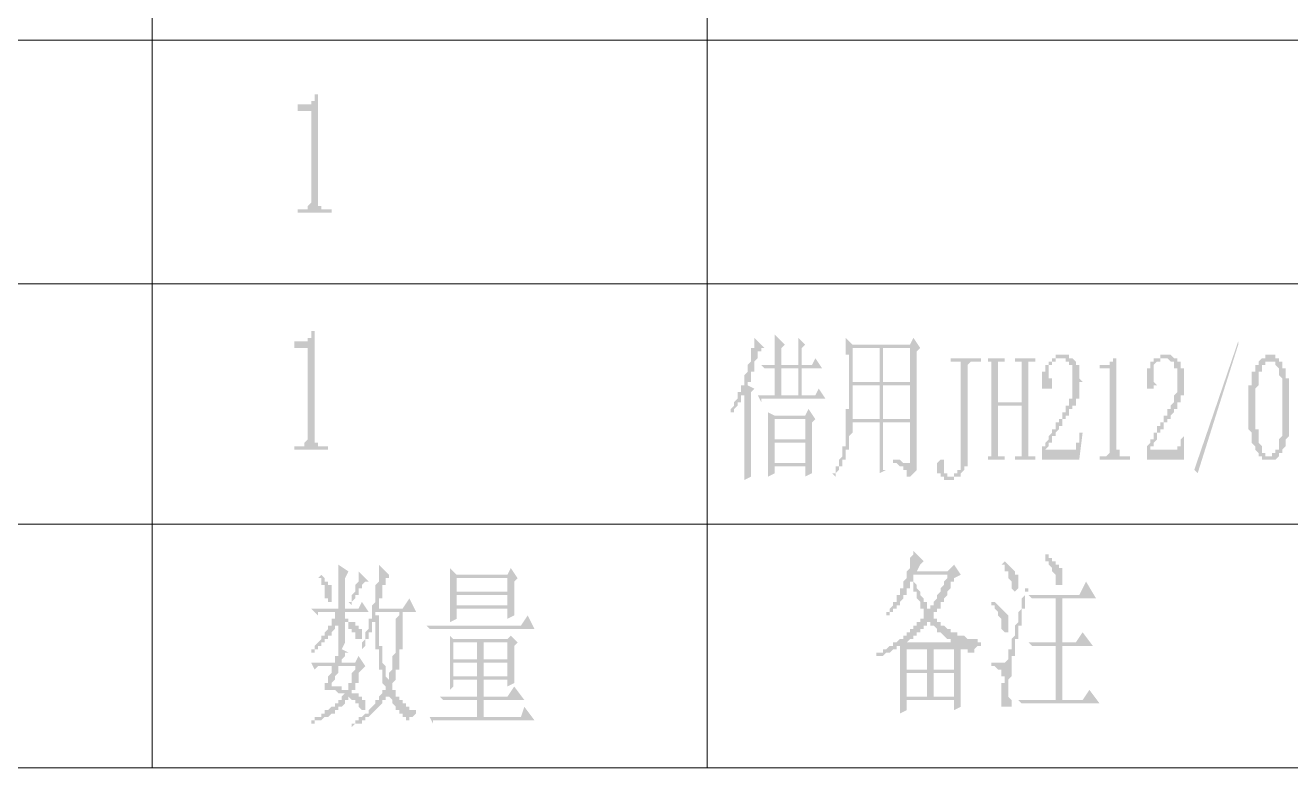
# Model space of a CAD drawing. Header units: millimetres. Extents: x 0 to 275, y 0 to 194.
# Drawn here: x 111.66 to 135.41, y 6.9 to 20.83 of the extents above; entities that cross this region are included whole.
import ezdxf

# ---------------------------------------------------------------- set-up
doc = ezdxf.new("R2010")
doc.units = ezdxf.units.MM

msp = doc.modelspace()

# ---------------------------------------------------------------- hatches: boundary and pattern name
h = msp.add_hatch(color=0)
h.dxf.hatch_style = 2
h.paths.add_polyline_path([(117.1575, 19.536833), (117.1575, 17.568333), (117.1575, 17.504833), (117.1575, 17.441333), (117.221, 17.441333), (117.221, 17.377833), (117.2845, 17.377833), (117.4115, 17.377833), (117.4115, 17.314333), (116.7765, 17.314333), (116.7765, 17.377833), (116.84, 17.377833), (116.9035, 17.377833), (116.967, 17.377833), (116.967, 17.441333), (117.0305, 17.504833), (117.0305, 17.568333), (117.0305, 19.155833), (117.0305, 19.219333), (116.967, 19.219333), (116.9035, 19.219333), (116.7765, 19.219333), (116.7765, 19.346333), (116.84, 19.346333), (116.9035, 19.346333), (116.967, 19.346333), (117.0305, 19.346333), (117.0305, 19.409833), (117.094, 19.409833), (117.094, 19.473333), (117.094, 19.536833)])
h = msp.add_hatch(color=0)
h.dxf.hatch_style = 2
h.paths.add_polyline_path([(117.094, 15.091833), (117.094, 13.123333), (117.094, 13.059833), (117.094, 12.996333), (117.1575, 12.996333), (117.1575, 12.932833), (117.221, 12.932833), (117.2845, 12.932833), (117.348, 12.932833), (117.348, 12.869333), (116.713, 12.869333), (116.713, 12.932833), (116.7765, 12.932833), (116.84, 12.932833), (116.9035, 12.932833), (116.9035, 12.996333), (116.967, 13.059833), (116.967, 13.123333), (116.967, 14.710833), (116.967, 14.774333), (116.9035, 14.774333), (116.84, 14.774333), (116.713, 14.774333), (116.713, 14.901333), (116.7765, 14.901333), (116.84, 14.901333), (116.9035, 14.901333), (116.967, 14.901333), (116.967, 14.964833), (117.0305, 14.964833), (117.0305, 15.028333), (117.0305, 15.091833)])
h = msp.add_hatch(color=0)
h.paths.add_polyline_path([(125.857, 14.393333), (126.1745, 14.393333), (126.1745, 13.885333), (125.857, 13.885333)])
h.paths.add_polyline_path([(125.73, 13.440833), (126.3015, 13.440833), (126.3015, 13.059833), (125.73, 13.059833)])
h.paths.add_polyline_path([(125.73, 12.996333), (126.3015, 12.996333), (126.3015, 12.615333), (125.73, 12.615333)])
h.paths.add_polyline_path([(125.73, 14.456833), (125.476, 14.456833), (125.5395, 14.393333), (125.603, 14.393333), (125.6665, 14.393333), (125.73, 14.393333), (125.73, 13.885333), (125.4125, 13.885333), (125.476, 13.758333), (125.476, 13.821833), (125.5395, 13.821833), (125.603, 13.821833), (126.6825, 13.821833), (126.5555, 14.012333), (126.492, 13.885333), (126.238, 13.885333), (126.238, 14.393333), (126.619, 14.393333), (126.492, 14.583833), (126.4285, 14.456833), (126.238, 14.456833), (126.238, 14.774333), (126.3015, 14.837833), (126.1745, 14.964833), (126.1745, 14.901333), (126.1745, 14.837833), (126.1745, 14.774333), (126.1745, 14.710833), (126.1745, 14.647333), (126.1745, 14.583833), (126.1745, 14.520333), (126.1745, 14.456833), (125.857, 14.456833), (125.857, 14.774333), (125.9205, 14.837833), (125.73, 15.028333), (125.73, 14.964833), (125.73, 14.901333), (125.73, 14.837833), (125.73, 14.774333), (125.73, 14.710833), (125.73, 14.647333), (125.73, 14.583833), (125.73, 14.520333)])
h.paths.add_polyline_path([(125.603, 12.361333), (125.73, 12.424833), (125.73, 12.551833), (126.3015, 12.551833), (126.3015, 12.361333), (126.4285, 12.424833), (126.4285, 12.488333), (126.4285, 12.551833), (126.4285, 12.615333), (126.4285, 12.678833), (126.4285, 12.742333), (126.4285, 12.805833), (126.4285, 12.869333), (126.4285, 12.932833), (126.4285, 12.996333), (126.4285, 13.059833), (126.4285, 13.123333), (126.4285, 13.377333), (126.492, 13.440833), (126.365, 13.631333), (126.3015, 13.504333), (125.73, 13.504333), (125.603, 13.567833), (125.603, 13.504333), (125.603, 13.440833), (125.603, 13.377333), (125.603, 13.313833), (125.603, 13.250333), (125.603, 13.186833), (125.603, 13.123333), (125.603, 13.059833), (125.603, 12.996333), (125.603, 12.932833), (125.603, 12.869333), (125.603, 12.805833), (125.603, 12.742333), (125.603, 12.678833), (125.603, 12.615333), (125.603, 12.551833), (125.603, 12.488333), (125.603, 12.424833)])
h.paths.add_polyline_path([(125.349, 14.012333), (125.222, 14.075833), (125.222, 14.139333), (125.2855, 14.139333), (125.2855, 14.202833), (125.2855, 14.266333), (125.2855, 14.329833), (125.349, 14.329833), (125.349, 14.393333), (125.349, 14.456833), (125.349, 14.520333), (125.4125, 14.583833), (125.4125, 14.647333), (125.4125, 14.710833), (125.476, 14.710833), (125.476, 14.774333), (125.5395, 14.774333), (125.349, 14.964833), (125.349, 14.901333), (125.349, 14.837833), (125.349, 14.774333), (125.2855, 14.774333), (125.2855, 14.710833), (125.2855, 14.647333), (125.2855, 14.583833), (125.2855, 14.520333), (125.222, 14.456833), (125.222, 14.393333), (125.222, 14.329833), (125.1585, 14.266333), (125.1585, 14.202833), (125.1585, 14.139333), (125.1585, 14.075833), (125.095, 14.075833), (125.095, 14.012333), (125.095, 13.948833), (125.0315, 13.948833), (125.0315, 13.885333), (125.0315, 13.821833), (124.968, 13.758333), (124.968, 13.694833), (124.9045, 13.631333), (124.9045, 13.567833), (124.9045, 13.504333), (124.9045, 13.567833), (124.968, 13.567833), (124.968, 13.631333), (125.0315, 13.694833), (125.0315, 13.758333), (125.095, 13.758333), (125.095, 13.821833), (125.095, 13.885333), (125.1585, 13.885333), (125.1585, 13.948833), (125.1585, 14.012333), (125.1585, 12.869333), (125.1585, 12.805833), (125.1585, 12.742333), (125.1585, 12.678833), (125.1585, 12.615333), (125.1585, 12.551833), (125.1585, 12.488333), (125.1585, 12.424833), (125.1585, 12.361333), (125.1585, 12.297833), (125.2855, 12.361333), (125.2855, 12.424833), (125.2855, 12.488333), (125.2855, 12.551833), (125.2855, 12.615333), (125.2855, 12.678833), (125.2855, 12.742333), (125.2855, 12.805833), (125.2855, 12.869333), (125.2855, 12.932833), (125.2855, 12.996333), (125.2855, 13.059833), (125.2855, 13.123333), (125.2855, 13.186833), (125.2855, 13.948833)])
h = msp.add_hatch(color=0)
h.paths.add_polyline_path([(127.762, 14.075833), (128.27, 14.075833), (128.27, 13.440833), (127.762, 13.440833)])
h.paths.add_polyline_path([(127.9525, 12.678833), (127.9525, 12.615333), (128.016, 12.615333), (128.0795, 12.551833), (128.143, 12.551833), (128.143, 12.488333), (128.2065, 12.488333), (128.2065, 12.424833), (128.2065, 12.361333), (128.27, 12.361333), (128.3335, 12.424833), (128.397, 12.488333), (128.397, 12.551833), (128.397, 12.615333), (128.397, 12.678833), (128.397, 14.710833), (128.4605, 14.774333), (128.3335, 14.964833), (128.27, 14.837833), (127.1905, 14.837833), (127.0635, 14.964833), (127.0635, 14.901333), (127.0635, 14.837833), (127.0635, 14.774333), (127.0635, 14.710833), (127.0635, 14.647333), (127.127, 14.647333), (127.127, 14.583833), (127.127, 14.520333), (127.127, 14.456833), (127.127, 14.393333), (127.127, 14.329833), (127.127, 14.266333), (127.127, 14.202833), (127.127, 14.139333), (127.127, 14.075833), (127.127, 14.012333), (127.127, 13.948833), (127.127, 13.885333), (127.127, 13.821833), (127.127, 13.758333), (127.127, 13.694833), (127.127, 13.631333), (127.0635, 13.631333), (127.0635, 13.567833), (127.0635, 13.504333), (127.0635, 13.440833), (127.0635, 13.377333), (127.0635, 13.313833), (127.0635, 13.250333), (127.0635, 13.186833), (127.0635, 13.123333), (127.0635, 13.059833), (127.0635, 12.996333), (127.0635, 12.932833), (127, 12.932833), (127, 12.869333), (127, 12.805833), (127, 12.742333), (126.9365, 12.678833), (126.9365, 12.615333), (126.9365, 12.551833), (126.873, 12.551833), (126.873, 12.488333), (126.873, 12.424833), (126.8095, 12.424833), (126.873, 12.361333), (126.873, 12.424833), (126.9365, 12.488333), (126.9365, 12.551833), (127, 12.551833), (127, 12.615333), (127, 12.678833), (127.0635, 12.678833), (127.0635, 12.742333), (127.0635, 12.805833), (127.0635, 12.869333), (127.127, 12.869333), (127.127, 12.932833), (127.127, 12.996333), (127.127, 13.059833), (127.127, 13.123333), (127.1905, 13.186833), (127.1905, 13.250333), (127.1905, 13.313833), (127.1905, 13.377333), (127.6985, 13.377333), (127.6985, 13.313833), (127.6985, 13.250333), (127.6985, 13.186833), (127.6985, 13.123333), (127.6985, 13.059833), (127.6985, 12.996333), (127.6985, 12.932833), (127.6985, 12.869333), (127.6985, 12.805833), (127.6985, 12.742333), (127.6985, 12.678833), (127.6985, 12.615333), (127.6985, 12.551833), (127.6985, 12.488333), (127.6985, 12.424833), (127.8255, 12.488333), (127.762, 12.488333), (127.762, 12.551833), (127.762, 12.615333), (127.762, 12.678833), (127.762, 12.742333), (127.762, 12.805833), (127.762, 12.869333), (127.762, 12.932833), (127.762, 12.996333), (127.762, 13.059833), (127.762, 13.123333), (127.762, 13.186833), (127.762, 13.250333), (127.762, 13.313833), (127.762, 13.377333), (128.27, 13.377333), (128.27, 12.678833), (128.27, 12.615333), (128.2065, 12.615333), (128.143, 12.615333), (128.0795, 12.678833), (128.016, 12.678833)])
h.paths.add_polyline_path([(127.1905, 14.774333), (127.6985, 14.774333), (127.6985, 14.139333), (127.1905, 14.139333)])
h.paths.add_polyline_path([(127.762, 14.774333), (128.27, 14.774333), (128.27, 14.139333), (127.762, 14.139333)])
h.paths.add_polyline_path([(127.1905, 14.075833), (127.6985, 14.075833), (127.6985, 13.440833), (127.1905, 13.440833), (127.1905, 13.504333), (127.1905, 13.567833), (127.1905, 13.631333), (127.1905, 13.694833), (127.1905, 13.758333), (127.1905, 13.821833), (127.1905, 13.885333), (127.1905, 13.948833), (127.1905, 14.012333)])
h = msp.add_hatch(color=0)
h.dxf.hatch_style = 2
h.paths.add_polyline_path([(133.6675, 12.424833), (133.604, 12.488333), (134.4295, 14.901333), (134.4295, 14.837833)])
h = msp.add_hatch(color=0)
h.dxf.hatch_style = 2
h.paths.add_polyline_path([(129.2225, 14.456833), (129.2225, 14.520333), (129.159, 14.520333), (129.032, 14.520333), (129.032, 14.583833), (129.6035, 14.583833), (129.6035, 14.520333), (129.413, 14.520333), (129.3495, 14.456833), (129.3495, 12.869333), (129.3495, 12.805833), (129.3495, 12.742333), (129.3495, 12.678833), (129.3495, 12.615333), (129.3495, 12.551833), (129.286, 12.551833), (129.286, 12.488333), (129.2225, 12.424833), (129.2225, 12.361333), (129.159, 12.361333), (129.0955, 12.361333), (129.0955, 12.297833), (129.032, 12.297833), (128.9685, 12.297833), (128.905, 12.297833), (128.905, 12.361333), (128.8415, 12.361333), (128.8415, 12.424833), (128.778, 12.424833), (128.778, 12.488333), (128.778, 12.551833), (128.778, 12.615333), (128.8415, 12.678833), (128.905, 12.678833), (128.905, 12.615333), (128.905, 12.551833), (128.905, 12.488333), (128.905, 12.424833), (128.9685, 12.424833), (128.9685, 12.361333), (129.032, 12.361333), (129.0955, 12.361333), (129.0955, 12.424833), (129.159, 12.424833), (129.159, 12.488333), (129.2225, 12.488333), (129.2225, 12.551833), (129.2225, 12.615333), (129.2225, 12.678833), (129.2225, 12.742333), (129.2225, 12.805833)])
h = msp.add_hatch(color=0)
h.dxf.hatch_style = 2
h.paths.add_polyline_path([(130.4925, 12.805833), (130.4925, 12.742333), (130.556, 12.742333), (130.6195, 12.742333), (130.6195, 12.678833), (130.2385, 12.678833), (130.2385, 12.742333), (130.302, 12.742333), (130.3655, 12.742333), (130.3655, 12.805833), (130.3655, 13.694833), (129.921, 13.694833), (129.921, 12.805833), (129.921, 12.742333), (129.9845, 12.742333), (130.048, 12.742333), (130.048, 12.678833), (129.7305, 12.678833), (129.7305, 12.742333), (129.794, 12.742333), (129.794, 12.805833), (129.794, 14.456833), (129.794, 14.520333), (129.7305, 14.520333), (129.7305, 14.583833), (130.048, 14.583833), (130.048, 14.520333), (129.9845, 14.520333), (129.921, 14.520333), (129.921, 14.456833), (129.921, 13.758333), (130.3655, 13.758333), (130.3655, 14.456833), (130.3655, 14.520333), (130.302, 14.520333), (130.2385, 14.520333), (130.2385, 14.583833), (130.6195, 14.583833), (130.6195, 14.520333), (130.556, 14.520333), (130.4925, 14.520333), (130.4925, 14.456833)])
h = msp.add_hatch(color=0)
h.dxf.hatch_style = 2
h.paths.add_polyline_path([(131.318, 14.139333), (131.318, 14.202833), (131.318, 14.266333), (131.318, 14.329833), (131.318, 14.393333), (131.318, 14.456833), (131.2545, 14.456833), (131.2545, 14.520333), (131.191, 14.520333), (131.191, 14.583833), (131.1275, 14.583833), (131.064, 14.583833), (131.0005, 14.583833), (131.0005, 14.520333), (130.937, 14.520333), (130.937, 14.456833), (130.8735, 14.456833), (130.8735, 14.393333), (130.8735, 14.329833), (130.8735, 14.266333), (130.8735, 14.202833), (130.937, 14.202833), (130.937, 14.139333), (130.937, 14.075833), (130.937, 14.012333), (130.8735, 14.012333), (130.81, 14.012333), (130.7465, 14.012333), (130.7465, 14.075833), (130.7465, 14.139333), (130.7465, 14.202833), (130.7465, 14.266333), (130.7465, 14.329833), (130.81, 14.329833), (130.81, 14.393333), (130.81, 14.456833), (130.8735, 14.456833), (130.8735, 14.520333), (130.937, 14.520333), (130.937, 14.583833), (131.0005, 14.583833), (131.0005, 14.647333), (131.064, 14.647333), (131.1275, 14.647333), (131.191, 14.647333), (131.2545, 14.647333), (131.2545, 14.583833), (131.318, 14.583833), (131.3815, 14.520333), (131.3815, 14.456833), (131.445, 14.456833), (131.445, 14.393333), (131.445, 14.329833), (131.445, 14.266333), (131.445, 14.202833), (131.5085, 14.139333), (131.445, 14.139333), (131.445, 14.075833), (131.445, 14.012333), (131.445, 13.948833), (131.445, 13.885333), (131.445, 13.821833), (131.3815, 13.821833), (131.3815, 13.758333), (131.3815, 13.694833), (131.318, 13.694833), (131.318, 13.631333), (131.2545, 13.631333), (131.2545, 13.567833), (131.2545, 13.504333), (131.191, 13.504333), (131.191, 13.440833), (131.1275, 13.440833), (131.1275, 13.377333), (131.1275, 13.313833), (131.064, 13.313833), (131.064, 13.250333), (131.0005, 13.186833), (131.0005, 13.123333), (130.937, 13.123333), (130.937, 13.059833), (130.937, 12.996333), (130.8735, 12.996333), (130.8735, 12.932833), (130.81, 12.869333), (131.2545, 12.869333), (131.318, 12.869333), (131.3815, 12.869333), (131.3815, 12.932833), (131.3815, 12.996333), (131.445, 12.996333), (131.445, 13.059833), (131.445, 13.123333), (131.445, 13.186833), (131.5085, 13.186833), (131.445, 12.678833), (130.7465, 12.678833), (130.7465, 12.805833), (130.7465, 12.869333), (130.7465, 12.932833), (130.81, 12.932833), (130.81, 12.996333), (130.8735, 13.059833), (130.8735, 13.123333), (130.937, 13.186833), (130.937, 13.250333), (131.0005, 13.250333), (131.0005, 13.313833), (131.0005, 13.377333), (131.064, 13.377333), (131.064, 13.440833), (131.1275, 13.440833), (131.1275, 13.504333), (131.1275, 13.567833), (131.191, 13.567833), (131.191, 13.631333), (131.191, 13.694833), (131.2545, 13.694833), (131.2545, 13.758333), (131.2545, 13.821833), (131.318, 13.821833), (131.318, 13.885333), (131.318, 13.948833), (131.318, 14.012333), (131.318, 14.075833)])
h = msp.add_hatch(color=0)
h.dxf.hatch_style = 2
h.paths.add_polyline_path([(132.1435, 14.647333), (132.1435, 12.932833), (132.1435, 12.869333), (132.207, 12.869333), (132.207, 12.805833), (132.207, 12.742333), (132.2705, 12.742333), (132.334, 12.742333), (132.3975, 12.742333), (132.3975, 12.678833), (131.826, 12.678833), (131.826, 12.742333), (131.8895, 12.742333), (131.953, 12.742333), (132.0165, 12.805833), (132.0165, 12.869333), (132.0165, 12.932833), (132.0165, 14.266333), (132.0165, 14.329833), (132.0165, 14.393333), (131.953, 14.393333), (131.826, 14.393333), (131.826, 14.456833), (131.8895, 14.456833), (131.953, 14.456833), (132.0165, 14.456833), (132.0165, 14.520333), (132.08, 14.520333), (132.08, 14.583833), (132.1435, 14.583833)])
h = msp.add_hatch(color=0)
h.dxf.hatch_style = 2
h.paths.add_polyline_path([(133.2865, 14.139333), (133.2865, 14.202833), (133.2865, 14.266333), (133.2865, 14.329833), (133.2865, 14.393333), (133.223, 14.393333), (133.223, 14.456833), (133.223, 14.520333), (133.1595, 14.520333), (133.096, 14.583833), (133.0325, 14.583833), (132.969, 14.583833), (132.969, 14.520333), (132.9055, 14.520333), (132.842, 14.456833), (132.842, 14.393333), (132.842, 14.329833), (132.842, 14.266333), (132.842, 14.202833), (132.842, 14.139333), (132.9055, 14.075833), (132.842, 14.075833), (132.842, 14.012333), (132.7785, 14.012333), (132.715, 14.012333), (132.715, 14.075833), (132.715, 14.139333), (132.715, 14.202833), (132.715, 14.266333), (132.715, 14.329833), (132.715, 14.393333), (132.7785, 14.393333), (132.7785, 14.456833), (132.7785, 14.520333), (132.842, 14.520333), (132.842, 14.583833), (132.9055, 14.583833), (132.969, 14.583833), (132.969, 14.647333), (133.0325, 14.647333), (133.096, 14.647333), (133.1595, 14.647333), (133.223, 14.583833), (133.2865, 14.583833), (133.2865, 14.520333), (133.35, 14.520333), (133.35, 14.456833), (133.35, 14.393333), (133.4135, 14.393333), (133.4135, 14.329833), (133.4135, 14.266333), (133.4135, 14.202833), (133.4135, 14.139333), (133.4135, 14.075833), (133.4135, 14.012333), (133.4135, 13.948833), (133.4135, 13.885333), (133.35, 13.885333), (133.35, 13.821833), (133.35, 13.758333), (133.2865, 13.758333), (133.2865, 13.694833), (133.2865, 13.631333), (133.223, 13.631333), (133.223, 13.567833), (133.1595, 13.504333), (133.1595, 13.440833), (133.096, 13.440833), (133.096, 13.377333), (133.0325, 13.377333), (133.0325, 13.313833), (133.0325, 13.250333), (132.969, 13.250333), (132.969, 13.186833), (132.9055, 13.186833), (132.9055, 13.123333), (132.9055, 13.059833), (132.842, 12.996333), (132.842, 12.932833), (132.7785, 12.932833), (132.7785, 12.869333), (133.223, 12.869333), (133.2865, 12.869333), (133.2865, 12.932833), (133.35, 12.932833), (133.35, 12.996333), (133.35, 13.059833), (133.4135, 13.123333), (133.4135, 13.186833), (133.4135, 12.678833), (132.715, 12.678833), (132.715, 12.805833), (132.715, 12.869333), (132.715, 12.932833), (132.7785, 12.996333), (132.7785, 13.059833), (132.842, 13.059833), (132.842, 13.123333), (132.842, 13.186833), (132.9055, 13.186833), (132.9055, 13.250333), (132.9055, 13.313833), (132.969, 13.313833), (132.969, 13.377333), (133.0325, 13.377333), (133.0325, 13.440833), (133.0325, 13.504333), (133.096, 13.504333), (133.096, 13.567833), (133.096, 13.631333), (133.1595, 13.631333), (133.1595, 13.694833), (133.223, 13.758333), (133.223, 13.821833), (133.223, 13.885333), (133.2865, 13.948833), (133.2865, 14.012333), (133.2865, 14.075833)])
h = msp.add_hatch(color=0)
h.paths.add_polyline_path([(135.001, 14.520333), (134.9375, 14.520333), (134.9375, 14.456833), (134.874, 14.456833), (134.874, 14.393333), (134.874, 14.329833), (134.8105, 14.329833), (134.8105, 14.266333), (134.8105, 14.202833), (134.8105, 14.139333), (134.8105, 14.075833), (134.747, 14.012333), (134.747, 13.948833), (134.747, 13.885333), (134.747, 13.821833), (134.747, 13.758333), (134.747, 13.694833), (134.747, 13.631333), (134.747, 13.567833), (134.747, 13.504333), (134.747, 13.440833), (134.747, 13.377333), (134.747, 13.313833), (134.747, 13.250333), (134.8105, 13.250333), (134.8105, 13.186833), (134.8105, 13.123333), (134.8105, 13.059833), (134.8105, 12.996333), (134.874, 12.932833), (134.874, 12.869333), (134.874, 12.805833), (134.9375, 12.805833), (134.9375, 12.742333), (135.001, 12.742333), (135.0645, 12.742333), (135.0645, 12.805833), (135.128, 12.805833), (135.128, 12.869333), (135.1915, 12.869333), (135.1915, 12.932833), (135.1915, 12.996333), (135.1915, 13.059833), (135.255, 13.123333), (135.255, 13.186833), (135.255, 13.250333), (135.255, 13.313833), (135.255, 13.377333), (135.255, 13.440833), (135.255, 13.504333), (135.255, 13.567833), (135.255, 13.631333), (135.255, 13.694833), (135.255, 13.758333), (135.255, 13.821833), (135.255, 13.885333), (135.255, 13.948833), (135.255, 14.012333), (135.255, 14.075833), (135.255, 14.139333), (135.255, 14.202833), (135.1915, 14.266333), (135.1915, 14.329833), (135.1915, 14.393333), (135.128, 14.456833), (135.128, 14.520333), (135.0645, 14.520333)])
h.paths.add_polyline_path([(135.001, 12.678833), (134.9375, 12.678833), (134.874, 12.678833), (134.874, 12.742333), (134.8105, 12.742333), (134.8105, 12.805833), (134.747, 12.869333), (134.747, 12.932833), (134.6835, 12.996333), (134.6835, 13.059833), (134.6835, 13.123333), (134.6835, 13.186833), (134.62, 13.250333), (134.62, 13.313833), (134.62, 13.377333), (134.62, 13.440833), (134.62, 13.504333), (134.62, 13.567833), (134.62, 13.631333), (134.62, 13.694833), (134.62, 13.758333), (134.62, 13.821833), (134.62, 13.885333), (134.62, 13.948833), (134.62, 14.012333), (134.62, 14.075833), (134.6835, 14.075833), (134.6835, 14.139333), (134.6835, 14.202833), (134.6835, 14.266333), (134.6835, 14.329833), (134.747, 14.329833), (134.747, 14.393333), (134.747, 14.456833), (134.8105, 14.456833), (134.8105, 14.520333), (134.874, 14.583833), (134.9375, 14.583833), (134.9375, 14.647333), (135.001, 14.647333), (135.0645, 14.647333), (135.128, 14.647333), (135.128, 14.583833), (135.1915, 14.583833), (135.1915, 14.520333), (135.255, 14.520333), (135.255, 14.456833), (135.255, 14.393333), (135.3185, 14.393333), (135.3185, 14.329833), (135.3185, 14.266333), (135.3185, 14.202833), (135.382, 14.202833), (135.382, 14.139333), (135.382, 14.075833), (135.382, 14.012333), (135.382, 13.948833), (135.382, 13.885333), (135.382, 13.821833), (135.382, 13.758333), (135.382, 13.694833), (135.382, 13.631333), (135.382, 13.567833), (135.382, 13.504333), (135.382, 13.440833), (135.382, 13.377333), (135.382, 13.313833), (135.382, 13.250333), (135.382, 13.186833), (135.382, 13.123333), (135.3185, 13.059833), (135.3185, 12.996333), (135.3185, 12.932833), (135.255, 12.869333), (135.255, 12.805833), (135.1915, 12.805833), (135.1915, 12.742333), (135.128, 12.678833), (135.0645, 12.678833)])
h = msp.add_hatch(color=0)
h.paths.add_polyline_path([(128.0795, 7.916333), (128.2065, 7.979833), (128.2065, 8.170333), (129.0955, 8.170333), (129.0955, 7.979833), (129.2225, 8.043333), (129.2225, 8.106833), (129.2225, 8.170333), (129.2225, 8.233833), (129.2225, 8.297333), (129.2225, 8.360833), (129.2225, 8.424333), (129.2225, 9.122833), (129.286, 9.122833), (129.3495, 9.122833), (129.3495, 9.059333), (129.413, 9.059333), (129.4765, 9.059333), (129.4765, 9.122833), (129.54, 9.186333), (129.6035, 9.186333), (129.6035, 9.249833), (129.54, 9.249833), (129.54, 9.313333), (129.4765, 9.313333), (129.413, 9.313333), (129.3495, 9.313333), (129.286, 9.376833), (129.2225, 9.376833), (129.159, 9.376833), (129.159, 9.440333), (129.0955, 9.440333), (129.032, 9.440333), (129.032, 9.503833), (128.9685, 9.503833), (128.905, 9.567333), (128.8415, 9.567333), (128.8415, 9.630833), (128.778, 9.630833), (128.778, 9.694333), (128.7145, 9.694333), (128.7145, 9.757833), (128.7145, 9.821333), (128.778, 9.821333), (128.778, 9.884833), (128.8415, 9.884833), (128.8415, 9.948333), (128.8415, 10.011833), (128.905, 10.011833), (128.905, 10.075333), (128.9685, 10.138833), (128.9685, 10.202333), (129.032, 10.265833), (129.032, 10.329333), (129.032, 10.392833), (129.0955, 10.392833), (129.0955, 10.456333), (129.2225, 10.519833), (129.0955, 10.710333), (128.9685, 10.583333), (128.397, 10.583333), (128.4605, 10.710333), (128.524, 10.773833), (128.3335, 10.964333), (128.3335, 10.900833), (128.27, 10.837333), (128.27, 10.773833), (128.27, 10.710333), (128.27, 10.646833), (128.2065, 10.583333), (128.2065, 10.519833), (128.2065, 10.456333), (128.143, 10.392833), (128.143, 10.329333), (128.143, 10.265833), (128.0795, 10.265833), (128.0795, 10.202333), (128.0795, 10.138833), (128.016, 10.138833), (128.016, 10.075333), (128.016, 10.011833), (127.9525, 10.011833), (127.9525, 9.948333), (127.889, 9.884833), (127.889, 9.821333), (127.8255, 9.821333), (127.8255, 9.757833), (127.8255, 9.694333), (127.8255, 9.757833), (127.889, 9.757833), (127.889, 9.821333), (127.9525, 9.821333), (127.9525, 9.884833), (128.016, 9.884833), (128.016, 9.948333), (128.0795, 9.948333), (128.0795, 10.011833), (128.143, 10.075333), (128.143, 10.138833), (128.2065, 10.138833), (128.2065, 10.202333), (128.2065, 10.265833), (128.27, 10.265833), (128.27, 10.329333), (128.27, 10.392833), (128.3335, 10.392833), (128.3335, 10.329333), (128.3335, 10.265833), (128.3335, 10.202333), (128.397, 10.202333), (128.397, 10.138833), (128.397, 10.075333), (128.4605, 10.011833), (128.4605, 9.948333), (128.4605, 9.884833), (128.524, 9.884833), (128.524, 9.821333), (128.524, 9.757833), (128.524, 9.694333), (128.4605, 9.694333), (128.4605, 9.630833), (128.397, 9.630833), (128.397, 9.567333), (128.3335, 9.567333), (128.3335, 9.503833), (128.27, 9.503833), (128.27, 9.440333), (128.2065, 9.440333), (128.2065, 9.376833), (128.143, 9.376833), (128.143, 9.313333), (128.0795, 9.313333), (128.016, 9.249833), (127.9525, 9.249833), (127.9525, 9.186333), (127.889, 9.186333), (127.8255, 9.122833), (127.762, 9.122833), (127.762, 9.059333), (127.6985, 9.059333), (127.635, 9.059333), (127.635, 8.995833), (127.6985, 8.995833), (127.762, 8.995833), (127.8255, 9.059333), (127.889, 9.059333), (127.9525, 9.122833), (128.016, 9.122833), (128.016, 9.186333), (128.0795, 9.186333), (128.0795, 8.487833), (128.0795, 8.424333), (128.0795, 8.360833), (128.0795, 8.297333), (128.0795, 8.233833), (128.0795, 8.170333), (128.0795, 8.106833), (128.0795, 8.043333), (128.0795, 7.979833)])
h.paths.add_polyline_path([(128.3335, 10.519833), (128.9685, 10.519833), (128.9685, 10.456333), (128.905, 10.392833), (128.905, 10.329333), (128.8415, 10.265833), (128.8415, 10.202333), (128.778, 10.138833), (128.778, 10.075333), (128.7145, 10.011833), (128.7145, 9.948333), (128.651, 9.948333), (128.651, 9.884833), (128.5875, 9.884833), (128.5875, 9.948333), (128.5875, 10.011833), (128.524, 10.011833), (128.524, 10.075333), (128.4605, 10.138833), (128.4605, 10.202333), (128.397, 10.265833), (128.397, 10.329333), (128.3335, 10.392833), (128.3335, 10.456333)])
h.paths.add_polyline_path([(128.651, 9.630833), (128.651, 9.567333), (128.7145, 9.567333), (128.778, 9.503833), (128.778, 9.440333), (128.8415, 9.440333), (128.905, 9.376833), (128.9685, 9.313333), (129.032, 9.313333), (129.032, 9.249833), (129.0955, 9.249833), (128.2065, 9.249833), (128.27, 9.313333), (128.3335, 9.313333), (128.3335, 9.376833), (128.397, 9.376833), (128.397, 9.440333), (128.4605, 9.440333), (128.4605, 9.503833), (128.524, 9.503833), (128.524, 9.567333), (128.5875, 9.567333), (128.5875, 9.630833)])
h.paths.add_polyline_path([(128.2065, 9.122833), (128.5875, 9.122833), (128.5875, 8.741833), (128.2065, 8.741833)])
h.paths.add_polyline_path([(128.7145, 9.122833), (129.0955, 9.122833), (129.0955, 8.741833), (128.7145, 8.741833)])
h.paths.add_polyline_path([(128.2065, 8.678333), (128.5875, 8.678333), (128.5875, 8.233833), (128.2065, 8.233833)])
h.paths.add_polyline_path([(128.7145, 8.678333), (129.0955, 8.678333), (129.0955, 8.233833), (128.7145, 8.233833)])
h = msp.add_hatch(color=0)
h.paths.add_polyline_path([(117.5385, 8.805333), (117.856, 8.805333), (117.856, 8.741833), (117.7925, 8.678333), (117.7925, 8.614833), (117.7925, 8.551333), (117.7925, 8.487833), (117.729, 8.487833), (117.729, 8.424333), (117.729, 8.360833), (117.6655, 8.360833), (117.602, 8.360833), (117.602, 8.424333), (117.5385, 8.424333), (117.475, 8.424333), (117.4115, 8.424333), (117.4115, 8.487833), (117.475, 8.551333), (117.475, 8.614833), (117.5385, 8.678333), (117.5385, 8.741833)])
h.paths.add_polyline_path([(117.221, 10.519833), (117.1575, 10.456333), (117.221, 10.456333), (117.221, 10.392833), (117.221, 10.329333), (117.2845, 10.329333), (117.2845, 10.265833), (117.2845, 10.202333), (117.2845, 10.138833), (117.2845, 10.075333), (117.348, 10.075333), (117.348, 10.011833), (117.4115, 10.011833), (117.4115, 10.075333), (117.4115, 10.138833), (117.4115, 10.202333), (117.4115, 10.265833), (117.4115, 10.329333), (117.348, 10.329333), (117.348, 10.392833), (117.2845, 10.392833), (117.2845, 10.456333)])
h.paths.add_polyline_path([(117.9195, 10.583333), (117.9195, 10.519833), (117.9195, 10.456333), (117.9195, 10.392833), (117.856, 10.329333), (117.856, 10.265833), (117.856, 10.202333), (117.7925, 10.138833), (117.7925, 10.075333), (117.7925, 10.011833), (117.729, 10.011833), (117.7925, 9.948333), (117.7925, 10.011833), (117.856, 10.075333), (117.856, 10.138833), (117.9195, 10.138833), (117.9195, 10.202333), (117.9195, 10.265833), (117.983, 10.265833), (117.983, 10.329333), (118.0465, 10.392833), (118.11, 10.392833)])
h.paths.add_polyline_path([(117.5385, 10.710333), (117.5385, 10.646833), (117.5385, 10.583333), (117.5385, 10.519833), (117.5385, 10.456333), (117.5385, 10.392833), (117.5385, 10.329333), (117.5385, 10.265833), (117.5385, 10.202333), (117.5385, 10.138833), (117.5385, 10.075333), (117.5385, 10.011833), (117.5385, 9.948333), (117.5385, 9.884833), (117.0305, 9.884833), (117.1575, 9.757833), (117.1575, 9.821333), (117.221, 9.821333), (117.2845, 9.821333), (117.475, 9.821333), (117.475, 9.757833), (117.475, 9.694333), (117.4115, 9.694333), (117.4115, 9.630833), (117.4115, 9.567333), (117.348, 9.567333), (117.348, 9.503833), (117.2845, 9.440333), (117.2845, 9.376833), (117.221, 9.376833), (117.221, 9.313333), (117.1575, 9.249833), (117.094, 9.186333), (117.094, 9.122833), (117.0305, 9.122833), (117.0305, 9.059333), (117.094, 9.059333), (117.094, 9.122833), (117.1575, 9.122833), (117.1575, 9.186333), (117.221, 9.186333), (117.221, 9.249833), (117.2845, 9.249833), (117.2845, 9.313333), (117.348, 9.313333), (117.348, 9.376833), (117.4115, 9.376833), (117.4115, 9.440333), (117.475, 9.503833), (117.475, 9.567333), (117.5385, 9.567333), (117.5385, 9.630833), (117.5385, 9.122833), (117.5385, 9.059333), (117.5385, 8.995833), (117.475, 8.995833), (117.475, 8.932333), (117.475, 8.868833), (117.0305, 8.868833), (117.094, 8.741833), (117.1575, 8.805333), (117.4115, 8.805333), (117.4115, 8.741833), (117.4115, 8.678333), (117.348, 8.614833), (117.348, 8.551333), (117.348, 8.487833), (117.2845, 8.487833), (117.2845, 8.424333), (117.2845, 8.360833), (117.348, 8.360833), (117.4115, 8.360833), (117.475, 8.360833), (117.5385, 8.297333), (117.602, 8.297333), (117.6655, 8.297333), (117.602, 8.233833), (117.602, 8.170333), (117.5385, 8.170333), (117.5385, 8.106833), (117.475, 8.106833), (117.475, 8.043333), (117.4115, 8.043333), (117.348, 7.979833), (117.2845, 7.979833), (117.2845, 7.916333), (117.221, 7.916333), (117.221, 7.852833), (117.1575, 7.852833), (117.094, 7.852833), (117.094, 7.789333), (117.0305, 7.789333), (117.0305, 7.725833), (117.094, 7.725833), (117.094, 7.789333), (117.1575, 7.789333), (117.221, 7.789333), (117.2845, 7.852833), (117.348, 7.852833), (117.4115, 7.916333), (117.475, 7.916333), (117.475, 7.979833), (117.5385, 7.979833), (117.5385, 8.043333), (117.602, 8.043333), (117.6655, 8.106833), (117.6655, 8.170333), (117.729, 8.170333), (117.729, 8.233833), (117.7925, 8.170333), (117.856, 8.170333), (117.856, 8.106833), (117.9195, 8.106833), (117.9195, 8.043333), (117.983, 7.979833), (118.0465, 7.979833), (118.0465, 8.043333), (118.0465, 8.106833), (118.0465, 8.170333), (117.983, 8.170333), (117.983, 8.233833), (117.9195, 8.233833), (117.9195, 8.297333), (117.856, 8.297333), (117.7925, 8.297333), (117.7925, 8.360833), (117.856, 8.360833), (117.856, 8.424333), (117.856, 8.487833), (117.9195, 8.487833), (117.9195, 8.551333), (117.9195, 8.614833), (117.9195, 8.678333), (117.983, 8.741833), (118.0465, 8.805333), (117.9195, 8.995833), (117.856, 8.868833), (117.602, 8.868833), (117.602, 8.932333), (117.6655, 8.995833), (117.6655, 9.059333), (117.729, 9.059333), (117.602, 9.122833), (117.6655, 9.249833), (117.6655, 9.630833), (117.729, 9.630833), (117.729, 9.567333), (117.729, 9.503833), (117.7925, 9.503833), (117.7925, 9.440333), (117.856, 9.440333), (117.856, 9.376833), (117.856, 9.313333), (117.9195, 9.313333), (117.9195, 9.249833), (117.9195, 9.313333), (117.983, 9.313333), (117.983, 9.376833), (117.983, 9.440333), (117.983, 9.503833), (117.9195, 9.503833), (117.9195, 9.567333), (117.856, 9.567333), (117.856, 9.630833), (117.7925, 9.630833), (117.729, 9.630833), (117.729, 9.694333), (117.6655, 9.694333), (117.6655, 9.821333), (118.11, 9.821333), (117.983, 10.011833), (117.9195, 9.884833), (117.6655, 9.884833), (117.6655, 10.456333), (117.729, 10.583333)])
h.paths.add_polyline_path([(118.237, 9.821333), (118.6815, 9.821333), (118.6815, 9.757833), (118.618, 9.694333), (118.618, 9.630833), (118.618, 9.567333), (118.618, 9.503833), (118.618, 9.440333), (118.618, 9.376833), (118.618, 9.313333), (118.618, 9.249833), (118.618, 9.186333), (118.618, 9.122833), (118.618, 9.059333), (118.5545, 8.995833), (118.5545, 8.932333), (118.5545, 8.868833), (118.5545, 8.805333), (118.5545, 8.741833), (118.491, 8.678333), (118.491, 8.614833), (118.491, 8.551333), (118.4275, 8.614833), (118.4275, 8.678333), (118.4275, 8.741833), (118.4275, 8.805333), (118.364, 8.868833), (118.364, 8.932333), (118.364, 8.995833), (118.364, 9.059333), (118.364, 9.122833), (118.364, 9.186333), (118.3005, 9.186333), (118.3005, 9.249833), (118.3005, 9.313333), (118.3005, 9.376833), (118.3005, 9.440333), (118.3005, 9.503833), (118.3005, 9.567333), (118.3005, 9.630833), (118.3005, 9.694333), (118.3005, 9.757833), (118.237, 9.757833)])
h.paths.add_polyline_path([(118.3005, 10.710333), (118.3005, 10.646833), (118.3005, 10.583333), (118.3005, 10.519833), (118.3005, 10.456333), (118.3005, 10.392833), (118.237, 10.329333), (118.237, 10.265833), (118.237, 10.202333), (118.237, 10.138833), (118.237, 10.075333), (118.237, 10.011833), (118.1735, 9.948333), (118.1735, 9.884833), (118.1735, 9.821333), (118.1735, 9.757833), (118.1735, 9.694333), (118.11, 9.694333), (118.11, 9.630833), (118.11, 9.567333), (118.11, 9.503833), (118.0465, 9.440333), (118.0465, 9.376833), (118.0465, 9.313333), (117.983, 9.249833), (117.983, 9.186333), (117.983, 9.122833), (118.0465, 9.186333), (118.0465, 9.249833), (118.0465, 9.313333), (118.11, 9.313333), (118.11, 9.376833), (118.11, 9.440333), (118.1735, 9.440333), (118.1735, 9.503833), (118.1735, 9.567333), (118.1735, 9.630833), (118.237, 9.630833), (118.237, 9.694333), (118.237, 9.630833), (118.237, 9.567333), (118.237, 9.503833), (118.237, 9.440333), (118.237, 9.376833), (118.237, 9.313333), (118.237, 9.249833), (118.237, 9.186333), (118.237, 9.122833), (118.3005, 9.122833), (118.3005, 9.059333), (118.3005, 8.995833), (118.3005, 8.932333), (118.3005, 8.868833), (118.3005, 8.805333), (118.3005, 8.741833), (118.364, 8.741833), (118.364, 8.678333), (118.364, 8.614833), (118.364, 8.551333), (118.364, 8.487833), (118.4275, 8.424333), (118.4275, 8.360833), (118.364, 8.360833), (118.364, 8.297333), (118.3005, 8.233833), (118.3005, 8.170333), (118.237, 8.170333), (118.237, 8.106833), (118.1735, 8.043333), (118.11, 7.979833), (118.11, 7.916333), (118.0465, 7.916333), (117.983, 7.852833), (117.9195, 7.852833), (117.9195, 7.789333), (117.856, 7.789333), (117.856, 7.725833), (117.7925, 7.725833), (117.7925, 7.662333), (117.856, 7.725833), (117.9195, 7.725833), (117.983, 7.725833), (117.983, 7.789333), (118.0465, 7.789333), (118.0465, 7.852833), (118.11, 7.852833), (118.1735, 7.916333), (118.237, 7.979833), (118.3005, 8.043333), (118.364, 8.106833), (118.364, 8.170333), (118.4275, 8.170333), (118.4275, 8.233833), (118.491, 8.233833), (118.491, 8.297333), (118.491, 8.233833), (118.5545, 8.170333), (118.5545, 8.106833), (118.618, 8.043333), (118.618, 7.979833), (118.6815, 7.979833), (118.6815, 7.916333), (118.745, 7.916333), (118.745, 7.852833), (118.8085, 7.852833), (118.8085, 7.789333), (118.872, 7.789333), (118.872, 7.725833), (118.872, 7.789333), (118.872, 7.852833), (118.9355, 7.852833), (118.999, 7.916333), (118.999, 7.979833), (118.9355, 7.979833), (118.872, 7.979833), (118.872, 8.043333), (118.8085, 8.043333), (118.8085, 8.106833), (118.745, 8.106833), (118.745, 8.170333), (118.6815, 8.170333), (118.6815, 8.233833), (118.618, 8.233833), (118.618, 8.297333), (118.618, 8.360833), (118.5545, 8.360833), (118.5545, 8.424333), (118.5545, 8.487833), (118.618, 8.551333), (118.618, 8.614833), (118.618, 8.678333), (118.618, 8.741833), (118.6815, 8.741833), (118.6815, 8.805333), (118.6815, 8.868833), (118.6815, 8.932333), (118.6815, 8.995833), (118.6815, 9.059333), (118.6815, 9.122833), (118.745, 9.122833), (118.745, 9.186333), (118.745, 9.249833), (118.745, 9.313333), (118.745, 9.376833), (118.745, 9.440333), (118.745, 9.503833), (118.745, 9.567333), (118.745, 9.630833), (118.745, 9.694333), (118.745, 9.757833), (118.745, 9.821333), (118.999, 9.821333), (118.872, 10.075333), (118.745, 9.884833), (118.3005, 9.884833), (118.3005, 9.948333), (118.3005, 10.011833), (118.3005, 10.075333), (118.364, 10.075333), (118.364, 10.138833), (118.364, 10.202333), (118.364, 10.265833), (118.364, 10.329333), (118.4275, 10.329333), (118.4275, 10.392833), (118.4275, 10.456333), (118.491, 10.456333), (118.491, 10.519833)])
h = msp.add_hatch(color=0)
h.paths.add_polyline_path([(130.81, 10.900833), (130.81, 10.837333), (130.81, 10.773833), (130.8735, 10.773833), (130.8735, 10.710333), (130.937, 10.646833), (130.937, 10.583333), (131.0005, 10.519833), (131.0005, 10.456333), (131.0005, 10.392833), (131.0005, 10.329333), (131.064, 10.329333), (131.1275, 10.329333), (131.1275, 10.392833), (131.1275, 10.456333), (131.1275, 10.519833), (131.1275, 10.583333), (131.1275, 10.646833), (131.064, 10.646833), (131.064, 10.710333), (131.0005, 10.710333), (131.0005, 10.773833), (130.937, 10.773833), (130.937, 10.837333), (130.8735, 10.837333), (130.8735, 10.900833)])
h.paths.add_polyline_path([(130.4925, 10.138833), (130.556, 10.075333), (130.6195, 10.075333), (130.683, 10.075333), (130.7465, 10.075333), (131.0005, 10.075333), (131.0005, 9.249833), (130.4925, 9.249833), (130.556, 9.186333), (130.6195, 9.186333), (130.683, 9.186333), (130.7465, 9.186333), (131.0005, 9.186333), (131.0005, 8.170333), (130.302, 8.170333), (130.3655, 8.106833), (130.429, 8.106833), (130.4925, 8.106833), (130.556, 8.106833), (131.826, 8.106833), (131.6355, 8.360833), (131.5085, 8.170333), (131.1275, 8.170333), (131.1275, 9.186333), (131.699, 9.186333), (131.5085, 9.440333), (131.3815, 9.249833), (131.1275, 9.249833), (131.1275, 10.075333), (131.7625, 10.075333), (131.572, 10.392833), (131.445, 10.138833)])
h.paths.add_polyline_path([(130.4925, 10.265833), (130.429, 10.265833), (130.429, 10.202333), (130.429, 10.138833), (130.3655, 10.075333), (130.3655, 10.011833), (130.3655, 9.948333), (130.3655, 9.884833), (130.302, 9.821333), (130.302, 9.757833), (130.302, 9.694333), (130.302, 9.630833), (130.2385, 9.567333), (130.2385, 9.503833), (130.2385, 9.440333), (130.2385, 9.376833), (130.175, 9.313333), (130.175, 9.249833), (130.175, 9.186333), (130.175, 9.122833), (130.1115, 9.122833), (130.1115, 9.059333), (130.1115, 8.995833), (130.1115, 8.932333), (130.048, 8.868833), (129.9845, 8.868833), (129.921, 8.868833), (129.8575, 8.868833), (129.794, 8.868833), (129.794, 8.805333), (129.8575, 8.805333), (129.921, 8.741833), (129.9845, 8.741833), (129.9845, 8.678333), (129.9845, 8.614833), (130.048, 8.614833), (130.048, 8.551333), (130.048, 8.487833), (129.9845, 8.487833), (129.9845, 8.424333), (129.9845, 8.360833), (129.9845, 8.297333), (129.9845, 8.233833), (129.9845, 8.170333), (129.9845, 8.106833), (129.9845, 8.043333), (130.048, 8.043333), (130.1115, 8.043333), (130.175, 8.043333), (130.175, 8.106833), (130.175, 8.170333), (130.1115, 8.233833), (130.1115, 8.297333), (130.1115, 8.360833), (130.1115, 8.424333), (130.1115, 8.487833), (130.1115, 8.551333), (130.175, 8.614833), (130.175, 8.678333), (130.175, 8.741833), (130.175, 8.805333), (130.175, 8.868833), (130.175, 8.932333), (130.175, 8.995833), (130.2385, 8.995833), (130.2385, 9.059333), (130.2385, 9.122833), (130.2385, 9.186333), (130.2385, 9.249833), (130.2385, 9.313333), (130.302, 9.313333), (130.302, 9.376833), (130.302, 9.440333), (130.302, 9.503833), (130.302, 9.567333), (130.3655, 9.567333), (130.3655, 9.630833), (130.3655, 9.694333), (130.3655, 9.757833), (130.3655, 9.821333), (130.3655, 9.884833), (130.429, 9.884833), (130.429, 9.948333), (130.429, 10.011833), (130.429, 10.075333), (130.429, 10.138833), (130.429, 10.202333), (130.4925, 10.202333)])
h.paths.add_polyline_path([(129.794, 10.011833), (129.794, 9.948333), (129.8575, 9.948333), (129.8575, 9.884833), (129.921, 9.821333), (129.921, 9.757833), (129.9845, 9.694333), (129.9845, 9.630833), (129.9845, 9.567333), (129.9845, 9.503833), (130.048, 9.440333), (130.1115, 9.440333), (130.1115, 9.503833), (130.1115, 9.567333), (130.1115, 9.630833), (130.1115, 9.694333), (130.1115, 9.757833), (130.048, 9.821333), (129.9845, 9.884833), (129.921, 9.948333), (129.8575, 10.011833)])
h.paths.add_polyline_path([(130.048, 10.773833), (129.9845, 10.710333), (130.048, 10.710333), (130.048, 10.646833), (130.048, 10.583333), (130.1115, 10.583333), (130.1115, 10.519833), (130.1115, 10.456333), (130.175, 10.392833), (130.175, 10.329333), (130.175, 10.265833), (130.2385, 10.202333), (130.302, 10.265833), (130.302, 10.329333), (130.302, 10.392833), (130.302, 10.456333), (130.302, 10.519833), (130.2385, 10.519833), (130.2385, 10.583333), (130.175, 10.646833), (130.1115, 10.710333)])
h = msp.add_hatch(color=0)
h.paths.add_polyline_path([(119.6975, 9.249833), (120.142, 9.249833), (120.142, 8.932333), (119.6975, 8.932333)])
h.paths.add_polyline_path([(120.269, 9.249833), (120.7135, 9.249833), (120.7135, 8.932333), (120.269, 8.932333)])
h.paths.add_polyline_path([(119.6975, 8.868833), (120.142, 8.868833), (120.142, 8.614833), (119.6975, 8.614833)])
h.paths.add_polyline_path([(120.269, 8.868833), (120.7135, 8.868833), (120.7135, 8.614833), (120.269, 8.614833)])
h.paths.add_polyline_path([(120.8405, 9.186333), (120.904, 9.249833), (120.777, 9.376833), (120.7135, 9.313333), (119.6975, 9.313333), (119.634, 9.376833), (119.634, 9.313333), (119.634, 9.249833), (119.634, 9.186333), (119.634, 9.122833), (119.634, 9.059333), (119.634, 8.995833), (119.634, 8.932333), (119.634, 8.868833), (119.634, 8.805333), (119.634, 8.741833), (119.634, 8.678333), (119.634, 8.614833), (119.634, 8.551333), (119.634, 8.487833), (119.634, 8.424333), (119.634, 8.360833), (119.6975, 8.424333), (119.6975, 8.551333), (120.142, 8.551333), (120.142, 8.233833), (119.4435, 8.233833), (119.507, 8.170333), (119.5705, 8.170333), (119.634, 8.170333), (119.6975, 8.170333), (120.142, 8.170333), (120.142, 7.852833), (119.253, 7.852833), (119.3165, 7.725833), (119.3165, 7.789333), (119.38, 7.789333), (119.4435, 7.789333), (119.507, 7.789333), (121.2215, 7.789333), (121.031, 8.043333), (120.9675, 7.852833), (120.269, 7.852833), (120.269, 8.170333), (121.031, 8.170333), (120.8405, 8.424333), (120.7135, 8.233833), (120.269, 8.233833), (120.269, 8.551333), (120.7135, 8.551333), (120.7135, 8.424333), (120.8405, 8.487833), (120.8405, 8.551333), (120.8405, 8.614833), (120.8405, 8.678333), (120.8405, 8.741833), (120.8405, 8.805333), (120.8405, 8.868833), (120.8405, 8.932333), (120.8405, 8.995833), (120.8405, 9.059333), (120.8405, 9.122833)])
h.paths.add_polyline_path([(119.761, 10.456333), (120.7135, 10.456333), (120.7135, 10.202333), (119.761, 10.202333)])
h.paths.add_polyline_path([(119.761, 10.138833), (120.7135, 10.138833), (120.7135, 9.948333), (119.761, 9.948333)])
h.paths.add_polyline_path([(120.8405, 10.392833), (120.904, 10.456333), (120.777, 10.646833), (120.7135, 10.519833), (119.761, 10.519833), (119.634, 10.646833), (119.634, 10.583333), (119.634, 10.519833), (119.634, 10.456333), (119.634, 10.392833), (119.634, 10.329333), (119.634, 10.265833), (119.634, 10.202333), (119.634, 10.138833), (119.634, 10.075333), (119.634, 10.011833), (119.634, 9.948333), (119.634, 9.884833), (119.634, 9.821333), (119.634, 9.757833), (119.634, 9.694333), (119.634, 9.630833), (119.761, 9.694333), (119.761, 9.884833), (120.7135, 9.884833), (120.7135, 9.694333), (120.8405, 9.757833), (120.8405, 9.821333), (120.8405, 9.884833), (120.8405, 9.948333), (120.8405, 10.011833), (120.8405, 10.075333), (120.8405, 10.138833), (120.8405, 10.202333), (120.8405, 10.265833), (120.8405, 10.329333)])
h.paths.add_polyline_path([(119.1895, 9.567333), (119.253, 9.503833), (119.3165, 9.503833), (119.38, 9.503833), (119.4435, 9.503833), (121.2215, 9.503833), (121.0945, 9.757833), (120.9675, 9.567333)])

# ---------------------------------------------------------------- linework, layer by layer
at = {"color": 0, "lineweight": 0}
for points in [[(270.7005, 44.746333), (270.7005, 6.900333), (18.9865, 6.900333)], [(114.046, 34.141833), (114.046, 6.900333)], [(124.46, 34.141833), (124.46, 6.900333)], [(65.532, 20.552833), (136.779, 20.552833)], [(65.532, 15.980833), (136.779, 15.980833)], [(65.532, 11.472333), (136.779, 11.472333)], [(69.2785, 6.900333), (136.779, 6.900333)]]:
    msp.add_lwpolyline(points, dxfattribs=at)

doc.saveas('drawing.dxf')
